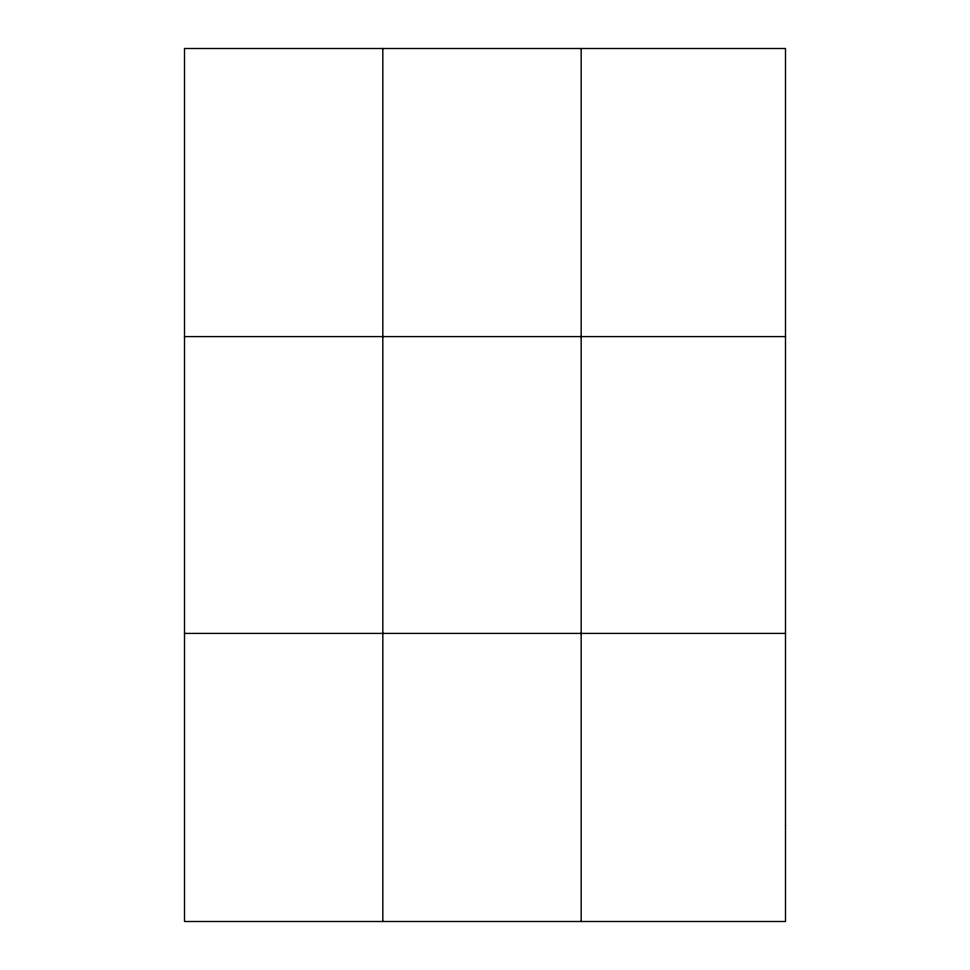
<?xml version="1.0" encoding="UTF-8"?>
<svg xmlns="http://www.w3.org/2000/svg" width="970" height="970" viewBox="0 0 970 970"><rect width="100%" height="100%" fill="white"/><g stroke="black" fill="none" stroke-linecap="round" stroke-linejoin="round"><path stroke-width="1.45" d="M382.835 48.5L382.835 921.5M581.163 48.5L581.163 921.5M184.506 336.59L785.494 336.59M184.506 633.41L785.494 633.41M785.494 825.47L785.494 921.5L184.506 921.5L184.506 48.5L785.494 48.5L785.494 825.47"/></g></svg>
